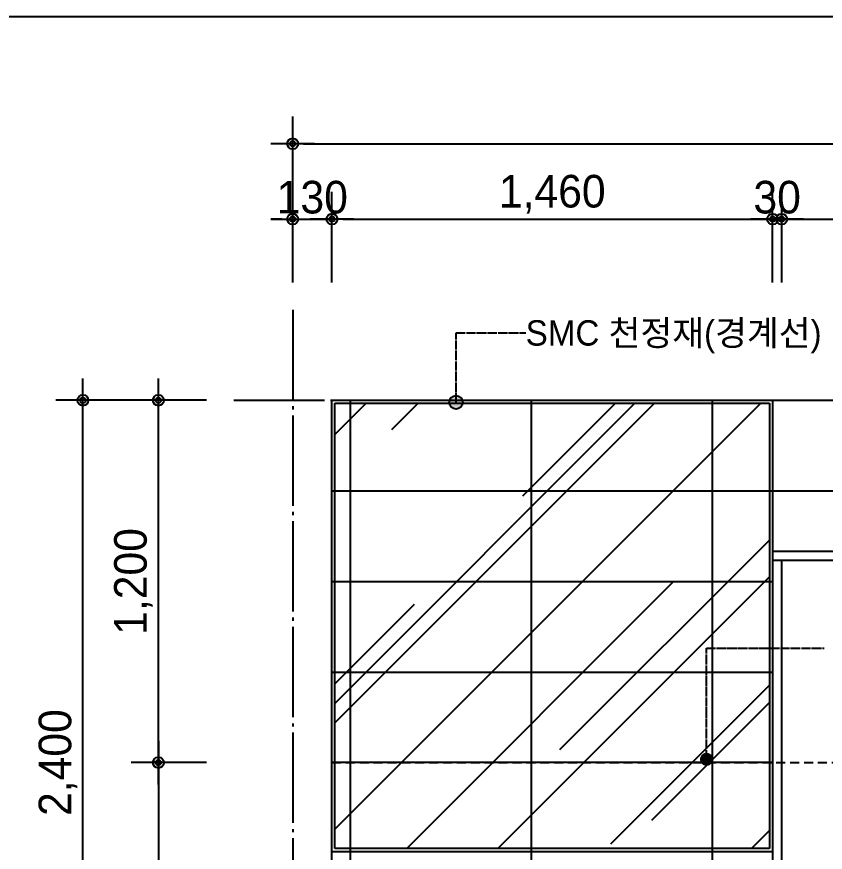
# Model space of a CAD drawing. Header units: millimetres. Extents: x 555 to 100215, y 750 to 17024.
# Drawn here: x 81651 to 84330, y 2581 to 5348 of the extents above; entities that cross this region are included whole.
import ezdxf
from ezdxf.enums import TextEntityAlignment as Align

# ---------------------------------------------------------------- set-up
doc = ezdxf.new("R2010")
doc.units = ezdxf.units.MM
doc.set_wipeout_variables(frame=1)
for name, pattern in [('CEN', [35, 30, -2, 1, -2]), ('CENTER', [2, 1.25, -0.25, 0.25, -0.25]), ('DASHDOT', [1, 0.5, -0.25, 0, -0.25]), ('HID', [2.3, 1.5, -0.8]), ('HIDDEN', [9.525, 6.35, -3.175])]:
    doc.linetypes.add(name, pattern=pattern)
for name, color, linetype in [('$ZCDB_AUDIT_GENERATED_600D18', 7, 'Continuous'), ('4A.TEC TEXT', 7, 'Continuous'), ('4A.TEC 해치 1', 9, 'Continuous'), ('9', 9, 'Continuous'), ('CEN', 1, 'CEN'), ('CENTER', 1, 'CENTER'), ('DIM', 7, 'Continuous'), ('ELE', 7, 'Continuous'), ('ETC', 8, 'Continuous'), ('SY', 1, 'Continuous'), ('WAL', 3, 'Continuous'), ('WID', 4, 'Continuous')]:
    doc.layers.add(name, color=color, linetype=linetype)
doc.styles.add('나눔고딕', font='')
doc.styles.add('돋움', font='')
doc.styles.get('나눔고딕').set_extended_font_data('Dotum')
doc.styles.get('돋움').set_extended_font_data('Dotum')
doc.dimstyles.new('DIM_600(외부치수)', dxfattribs={"dimscale": 400, "dimtxt": 3.3, "dimasz": 1, "dimexe": 2, "dimexo": 2, "dimgap": 1, "dimtad": 1, "dimdec": 0, "dimdsep": 46, "dimlunit": 6, "dimtxsty": '나눔고딕', "dimblk1": 'DIMDOT', "dimblk2": 'DIMDOT', "dimsah": 1, "dimcen": 2.5, "dimdle": 1.5, "dimclrd": 8, "dimclre": 8, "dimclrt": 3, "dimadec": 0, "dimazin": 0, "dimtfac": 1, "dimtdec": 0, "dimtix": 1, "dimtmove": 2, "dimatfit": 3, "dimldrblk": 'DIMDOT', "dimfxl": 1, "dimtvp": 1, "dimtolj": 1, "dimtzin": 0, "dimarcsym": 0})

# ---------------------------------------------------------------- blocks, each defined once
blk = doc.blocks.new('DIMDOT')
at = {"color": 0}
blk.add_line((-2, 0), (2, 0), dxfattribs=at)
for radius in [0.5, 0.25]:
    blk.add_circle((0, 0), radius, dxfattribs=at)
blk = doc.blocks.new('*D519')
at = {"layer": '$ZCDB_AUDIT_GENERATED_600D18', "color": 8, "lineweight": -2, "transparency": 16777216}
for p, q in [((82565.2, 4467.9, 0), (82565.2, 4767.9, 0)), ((82695.2, 4467.9, 0), (82695.2, 4767.9, 0)), ((82529.2, 4677.9, 0), (82493.2, 4677.9, 0)), ((82565.2, 4677.9, 0), (82695.2, 4677.9, 0)), ((82731.2, 4677.9, 0), (82767.2, 4677.9, 0))]:
    blk.add_line(p, q, dxfattribs=at)
at = {"layer": 'Defpoints', "color": 0, "transparency": 16777216}
for p in [(82695.2, 4677.9, 0), (82565.2, 4377.9, 0), (82695.2, 4377.9, 0)]:
    blk.add_point(p, dxfattribs=at)
at = {"layer": '$ZCDB_AUDIT_GENERATED_600D18', "color": 8, "lineweight": -2, "transparency": 16777216, "xscale": 36, "yscale": 36, "zscale": 36}
blk.add_blockref('DIMDOT', (82565.2, 4677.9, 0), dxfattribs=at)
at = {"layer": '$ZCDB_AUDIT_GENERATED_600D18', "color": 8, "lineweight": -2, "transparency": 16777216, "xscale": 36, "yscale": 36, "zscale": 36, "rotation": 180}
blk.add_blockref('DIMDOT', (82695.2, 4677.9, 0), dxfattribs=at)
at = {"layer": '$ZCDB_AUDIT_GENERATED_600D18', "color": 3, "transparency": 16777216, "insert": (82630.2, 4750, 0), "char_height": 108, "attachment_point": 5, "style": '나눔고딕'}
blk.add_mtext('\\A1;130', dxfattribs=at)
blk = doc.blocks.new('*D520')
at = {"layer": '$ZCDB_AUDIT_GENERATED_600D18', "color": 8, "lineweight": -2, "transparency": 16777216}
for p, q in [((82565.2, 4467.9), (82565.2, 5017.9)), ((86745.2, 4467.9), (86745.2, 5017.9)), ((82601.2, 4927.9), (86709.2, 4927.9))]:
    blk.add_line(p, q, dxfattribs=at)
at = {"layer": 'Defpoints', "color": 0, "transparency": 16777216}
for p in [(86745.2, 4927.9), (82565.2, 4377.9, 0), (86745.2, 4377.9, 0)]:
    blk.add_point(p, dxfattribs=at)
at = {"layer": '$ZCDB_AUDIT_GENERATED_600D18', "color": 8, "lineweight": -2, "transparency": 16777216, "xscale": 36, "yscale": 36, "zscale": 36, "rotation": 180}
blk.add_blockref('DIMDOT', (82565.2, 4927.9), dxfattribs=at)
at = {"layer": '$ZCDB_AUDIT_GENERATED_600D18', "color": 8, "lineweight": -2, "transparency": 16777216, "xscale": 36, "yscale": 36, "zscale": 36}
blk.add_blockref('DIMDOT', (86745.2, 4927.9), dxfattribs=at)
at = {"layer": '$ZCDB_AUDIT_GENERATED_600D18', "color": 3, "transparency": 16777216, "insert": (84655.2, 5010.4), "char_height": 108, "attachment_point": 5, "style": '나눔고딕'}
blk.add_mtext('\\A1;4,180', dxfattribs=at)
blk = doc.blocks.new('*D521')
at = {"layer": '$ZCDB_AUDIT_GENERATED_600D18', "color": 8, "lineweight": -2, "transparency": 16777216}
for p, q in [((82280.2, 4077.9, 0), (81780.2, 4077.9, 0)), ((81870.2, 1713.9, 0), (81870.2, 4041.9, 0)), ((82280.2, 1677.9, 0), (81780.2, 1677.9, 0))]:
    blk.add_line(p, q, dxfattribs=at)
at = {"layer": 'Defpoints', "color": 0, "transparency": 16777216}
for p in [(81870.2, 4077.9, 0), (82370.2, 4077.9, 0), (82370.2, 1677.9, 0)]:
    blk.add_point(p, dxfattribs=at)
at = {"layer": '$ZCDB_AUDIT_GENERATED_600D18', "color": 8, "lineweight": -2, "transparency": 16777216, "xscale": 36, "yscale": 36, "zscale": 36}
for p, rotation in [((81870.2, 4077.9, 0), 90), ((81870.2, 1677.9, 0), 270)]:
    blk.add_blockref('DIMDOT', p, dxfattribs=dict(at, rotation=rotation))
at = {"layer": '$ZCDB_AUDIT_GENERATED_600D18', "color": 3, "transparency": 16777216, "insert": (81787.7, 2877.9, 0), "char_height": 108, "attachment_point": 5, "rotation": 90, "style": '나눔고딕'}
blk.add_mtext('\\A1;2,400', dxfattribs=at)
blk = doc.blocks.new('*D522')
at = {"layer": '$ZCDB_AUDIT_GENERATED_600D18', "color": 8, "lineweight": -2, "transparency": 16777216}
for p, q in [((82280.2, 2877.9), (82030.2, 2877.9)), ((82120.2, 2841.9), (82120.2, 1713.9)), ((82280.2, 1677.9), (82030.2, 1677.9))]:
    blk.add_line(p, q, dxfattribs=at)
at = {"layer": 'Defpoints', "color": 0, "transparency": 16777216}
for p in [(82370.2, 2877.9, 0), (82120.2, 1677.9), (82370.2, 1677.9, 0)]:
    blk.add_point(p, dxfattribs=at)
at = {"layer": '$ZCDB_AUDIT_GENERATED_600D18', "color": 8, "lineweight": -2, "transparency": 16777216, "xscale": 36, "yscale": 36, "zscale": 36}
for p, rotation in [((82120.2, 2877.9), 90), ((82120.2, 1677.9), 270)]:
    blk.add_blockref('DIMDOT', p, dxfattribs=dict(at, rotation=rotation))
at = {"layer": '$ZCDB_AUDIT_GENERATED_600D18', "color": 3, "transparency": 16777216, "insert": (82037.7, 2277.9), "char_height": 108, "attachment_point": 5, "rotation": 90, "style": '나눔고딕'}
blk.add_mtext('\\A1;1,200', dxfattribs=at)
blk = doc.blocks.new('*D523')
at = {"layer": '$ZCDB_AUDIT_GENERATED_600D18', "color": 8, "lineweight": -2, "transparency": 16777216}
for p, q in [((82280.2, 4077.9), (82030.2, 4077.9)), ((82120.2, 2913.9), (82120.2, 4041.9)), ((82280.2, 2877.9), (82030.2, 2877.9))]:
    blk.add_line(p, q, dxfattribs=at)
at = {"layer": 'Defpoints', "color": 0, "transparency": 16777216}
for p in [(82120.2, 4077.9), (82370.2, 4077.9, 0), (82370.2, 2877.9, 0)]:
    blk.add_point(p, dxfattribs=at)
at = {"layer": '$ZCDB_AUDIT_GENERATED_600D18', "color": 8, "lineweight": -2, "transparency": 16777216, "xscale": 36, "yscale": 36, "zscale": 36}
for p, rotation in [((82120.2, 4077.9), 90), ((82120.2, 2877.9), 270)]:
    blk.add_blockref('DIMDOT', p, dxfattribs=dict(at, rotation=rotation))
at = {"layer": '$ZCDB_AUDIT_GENERATED_600D18', "color": 3, "transparency": 16777216, "insert": (82037.7, 3477.9), "char_height": 108, "attachment_point": 5, "rotation": 90, "style": '나눔고딕'}
blk.add_mtext('\\A1;1,200', dxfattribs=at)
blk = doc.blocks.new('A$C02A307A1')
at = {"layer": '9', "color": 8, "linetype": 'HIDDEN', "ltscale": 2}
for p, q in [((5, 673, 0), (6.9, 697.4, 0)), ((14.9, 704.8, 0), (53.8, 704.8, 0)), ((55, 672.8, 0), (55, 702.8, 0)), ((365, 702.8, 0), (365, 672.8, 0)), ((366.2, 704.8, 0), (405.1, 704.8, 0)), ((413.1, 697.4, 0), (415, 673, 0)), ((5, 664.9, 0), (0, 434.8, 0)), ((6.3, 667.3, 0), (8.7, 668.9, 0)), ((11.5, 669.8, 0), (8, 669.8, 0)), ((412, 667.8, 0), (8, 667.8, 0)), ((408.5, 669.8, 0), (11.5, 669.8, 0)), ((55, 664.8, 0), (51, 465.5, 0)), ((365, 664.8, 0), (369, 465.5, 0)), ((412, 669.8, 0), (408.5, 669.8, 0)), ((413.7, 667.3, 0), (411.3, 668.9, 0)), ((415, 664.9, 0), (420, 434.8, 0)), ((415.3, 649.8, 0), (451.3, 650.6, 0)), ((454.2, 633, 0), (451.3, 650.6, 0)), ((425.9, 624, 0), (415.7, 634.8, 0)), ((417.6, 614.8, 0), (416.1, 614.8, 0)), ((454.2, 633, 0), (425.9, 624, 0)), ((17.5, 444.8, 0), (22.5, 459.8, 0)), ((402.5, 444.8, 0), (17.5, 444.8, 0)), ((50.6, 444.8, 0), (50.5, 439.8, 0)), ((110, 444.8, 0), (110, 439.8, 0)), ((125, 444.8, 0), (125, 439.8, 0)), ((295, 444.8, 0), (295, 439.8, 0)), ((310, 444.8, 0), (310, 439.8, 0)), ((369.4, 444.8, 0), (369.5, 439.8, 0)), ((397.5, 459.8, 0), (402.5, 444.8, 0)), ((0, 434.8, 0), (0, 357.8, 0)), ((17.5, 439.8, 0), (12.5, 422.8, 0)), ((12.5, 422.8, 0), (407.5, 422.8, 0)), ((402.5, 439.8, 0), (17.5, 439.8, 0)), ((50.2, 422.8, 0), (50, 414.8, 0)), ((60, 414.8, 0), (60, 422.8, 0)), ((80, 422.8, 0), (80, 414.8, 0)), ((340, 414.8, 0), (340, 422.8, 0)), ((360, 422.8, 0), (360, 414.8, 0)), ((369.8, 422.8, 0), (370, 414.8, 0)), ((407.5, 422.8, 0), (402.5, 439.8, 0)), ((420, 434.8, 0), (420, 357.8, 0)), ((20, 409.5, 0), (22.4, 362.6, 0)), ((25, 414.8, 0), (395, 414.8, 0)), ((80, 414.8, 0), (60, 414.8, 0)), ((360, 414.8, 0), (340, 414.8, 0)), ((400, 409.5, 0), (397.6, 362.6, 0)), ((8, 349.8, 0), (25.1, 349.8, 0)), ((412, 349.8, 0), (394.9, 349.8, 0)), ((387.5, 313.6, 0), (387.5, 237.5, 0)), ((372.5, 287.8, 0), (372.5, 237.5, 0)), ((107.4, 240.2, 0), (90, 96.7, 0)), ((312.6, 240.2, 0), (330, 96.7, 0)), ((368, 237.5, 0), (392, 237.5, 0)), ((368, 224.5, 0), (368, 237.5, 0)), ((392, 224.5, 0), (368, 224.5, 0)), ((369.5, 224.5, 0), (369.5, 217.1, 0)), ((390.5, 224.5, 0), (390.5, 217.1, 0)), ((392, 237.5, 0), (392, 224.5, 0)), ((90, 96.7, 0), (82.5, 34.8, 0)), ((330, 96.7, 0), (337.5, 34.8, 0))]:
    blk.add_line(p, q, dxfattribs=at)
for centre, radius in [((373, 231.2, 0), 5), ((386.9, 230.9, 0), 5), ((380, 204.8, 0), 4.5)]:
    blk.add_circle(centre, radius, dxfattribs=at)
for centre, radius, start, end in [((14.9, 696.8, 0), 8, 90, 175.5165), ((53.8, 707.8, 0), 3, 270, 321.316), ((60, 702.8, 0), 5, 141.316, 180), ((60, 702.8, 0), 5, 91.5278, 141.316), ((210, -4921.2, 0), 5631, 88.4722, 91.5278), ((360, 702.8, 0), 5, 38.684, 88.4722), ((366.2, 707.8, 0), 3, 218.684, 270), ((360, 702.8, 0), 5, 0, 38.684), ((405.1, 696.8, 0), 8, 4.4835, 90), ((8, 672.8, 0), 3, 175.5165, 270), ((8, 664.8, 0), 3, 124.3441, 178.7548), ((8, 664.8, 0), 3, 90, 124.3441), ((11.5, 664.8, 0), 5, 90, 124.3441), ((58, 672.8, 0), 3, 180, 270), ((58, 664.8, 0), 3, 90, 178.8561), ((362, 672.8, 0), 3, 270, 0), ((362, 664.8, 0), 3, 1.1439, 90), ((408.5, 664.8, 0), 5, 55.6559, 90), ((412, 672.8, 0), 3, 270, 4.4835), ((412, 664.8, 0), 3, 55.6559, 90), ((412, 664.8, 0), 3, 0, 55.6559), ((397.3, 629.4, 0), 25, 324.3801, 356.5309), ((210, -409.1, 0), 888.9, 77.8229, 102.1771), ((25, 409.8, 0), 5, 90, 180), ((395, 409.8, 0), 5, 0, 90), ((52.3, 364.1, 0), 30, 182.8696, 197.1667), ((367.7, 364.1, 0), 30, 342.8333, 357.1304), ((8, 357.8, 0), 8, 180, 197.5009), ((29, 364.4, 0), 30, 197.5009, 225.3669), ((8, 357.8, 0), 8, 197.5009, 270), ((-132.6, 200.7, 0), 200, 27.5064, 45.3669), ((214.7, 414.3, 0), 200, 197.1667, 236.3347), ((205.3, 414.3, 0), 200, 303.6653, 342.8333), ((552.6, 200.7, 0), 200, 134.6331, 152.4936), ((412, 357.8, 0), 8, 270, 342.499), ((391, 364.4, 0), 30, 314.6331, 342.4991), ((412, 357.8, 0), 8, 342.499, 0), ((-310, 108.4, 0), 400, 360, 27.5064), ((730, 108.4, 0), 400, 152.4936, 180), ((157.6, 211.4, 0), 60, 86.869, 147.3829), ((210, 1170, 0), 900, 266.869, 273.131), ((262.4, 211.4, 0), 60, 32.6171, 93.131), ((99.4, 241.2, 0), 8, 353.0931, 56.3347), ((320.6, 241.2, 0), 8, 123.6653, 186.907), ((380, 204.8, 0), 30, 113.5783, 66.4219), ((362, 204.8, 0), 7, 132.501, 227.499), ((380, 185.1, 0), 33.6, 47.499, 132.501), ((380, 224.4, 0), 33.6, 227.499, 312.501), ((398, 204.8, 0), 7, 312.501, 47.499)]:
    blk.add_arc(centre, radius, start, end, dxfattribs=at)
at = {"layer": 'CENTER', "color": 1, "linetype": 'DASHDOT'}
for p, q in [((210, 729.6, 0), (210, 0, 0)), ((380, 258.2, 0), (380, 155.2, 0)), ((430.8, 204.8, 0), (327.2, 204.8, 0))]:
    blk.add_line(p, q, dxfattribs=at)
blk = doc.blocks.new('zw$D37')
at = {"layer": 'ELE', "color": 6}
for p, q in [((0, 1934.8, 0), (2460, 1934.8, 0)), ((0, 1930.5, 0), (0, 30.5, 0)), ((0, 1904.8, 0), (2460, 1904.8, 0)), ((290, 1904.8, 0), (290, 34.8, 0)), ((890, 1904.8, 0), (890, 34.8, 0)), ((1520, 1904.8, 0), (1520, 34.8, 0)), ((2120, 1904.8, 0), (2120, 34.8, 0)), ((890, 1869.8, 0), (290, 1869.8, 0)), ((2120, 1869.8, 0), (1520, 1869.8, 0)), ((890, 154.8, 0), (290, 154.8, 0)), ((890, 154.8, 0), (290, 154.8, 0)), ((290, 154.8), (890, 154.8, 0)), ((2120, 154.8, 0), (1520, 154.8, 0)), ((2120, 154.8, 0), (1520, 154.8, 0)), ((1520, 154.8, 0), (2120, 154.8, 0)), ((290, 134.8, 0), (0, 134.8, 0)), ((1230, 134.8, 0), (890, 134.8, 0)), ((1520, 134.8, 0), (1230, 134.8, 0)), ((2460, 134.8, 0), (2120, 134.8, 0))]:
    blk.add_line(p, q, dxfattribs=at)
at = {"layer": 'ELE', "color": 8}
for p, q in [((890, 1472.3, 0), (290, 1472.3, 0)), ((2120, 1472.3, 0), (1520, 1472.3, 0)), ((890, 1462.3, 0), (290, 1462.3, 0)), ((2120, 1462.3, 0), (1520, 1462.3, 0)), ((290, 1052.3, 0), (890, 1052.3, 0)), ((890, 1052.3, 0), (290, 1052.3, 0)), ((767.5, 1052.3, 0), (767.5, 154.8, 0)), ((1520, 1052.3, 0), (2120, 1052.3, 0)), ((2120, 1052.3, 0), (1520, 1052.3, 0)), ((1997.5, 1052.3, 0), (1997.5, 154.8, 0)), ((767.5, 1042.3, 0), (290, 1042.3, 0)), ((407.5, 1042.3, 0), (890, 1042.3, 0)), ((1997.5, 1042.3, 0), (1520, 1042.3, 0)), ((1637.5, 1042.3, 0), (2120, 1042.3, 0)), ((767.5, 589.8, 0), (290, 589.8, 0)), ((1997.5, 589.8, 0), (1520, 589.8, 0)), ((767.5, 579.8, 0), (290, 579.8, 0)), ((1997.5, 579.8, 0), (1520, 579.8, 0))]:
    blk.add_line(p, q, dxfattribs=at)
at = {"layer": 'ELE', "color": 5, "linetype": 'HIDDEN', "ltscale": 0.2, "elevation": 0}
for points in [[(30, 34.8), (30, 1904.8)], [(1230, 34.8), (1230, 1904.8)], [(1260, 34.8), (1260, 1904.8)]]:
    blk.add_lwpolyline(points, dxfattribs=at)
at = {"layer": 'ETC', "color": 1}
for p, q in [((890, 1869.8, 0), (290, 984.8, 0)), ((2120, 1869.8, 0), (1520, 984.8, 0)), ((290, 984.8, 0), (890, 154.8, 0)), ((1520, 984.8, 0), (2120, 154.8, 0))]:
    blk.add_line(p, q, dxfattribs=at)
at = {"layer": 'DIM', "color": 8}
for p in [(365, 0, 0), (1595, 0, 0)]:
    blk.add_blockref('A$C02A307A1', p, dxfattribs=at)
blk = doc.blocks.new('zw$606B')
h = blk.add_hatch()
h.set_pattern_fill('AR-RROOF', color=252, scale=20, angle=45, style=0)
h.set_pattern_definition([(45, (-1246904, -158383.4), (431.0523, 1149.47278), [7620, -1016, 2540, -508]), (45, (-1246605.9, -157726.1), (-836.95987, 118.53938), [1524, -167.64, 3048, -381]), (45, (-1247029.74, -157898.5), (1627.22241, 2108.56414), [4064, -711.2, 2032, -508])])
h.paths.add_polyline_path([(10, 2416.1), (1449, 2416.1), (1449.3, 941.8), (10, 941.8)])
at = {"color": 8}
blk.add_line((0, 931.8, 0), (1460, 931.8, 0), dxfattribs=at)
blk.add_line((0, 931.8, 0), (1460, 931.8, 0), dxfattribs=at)
at = {"layer": 'ETC'}
for p, q in [((0, 931.8, 0), (0, 2426.1, 0)), ((0, 2426.1, 0), (1460, 2426.1, 0)), ((10, 941.8, 0), (10, 2416.1, 0)), ((10, 2416.1, 0), (1449.3, 2416.1, 0)), ((1449.3, 2416.1, 0), (1449.3, 941.8, 0)), ((1460, 2426.1, 0), (1460, 931.8, 0)), ((1449.3, 941.8, 0), (10, 941.8, 0))]:
    blk.add_line(p, q, dxfattribs=at)
blk = doc.blocks.new('*D527')
at = {"layer": '$ZCDB_AUDIT_GENERATED_600D18', "color": 8, "lineweight": -2, "transparency": 16777216}
for p, q in [((84185.2, 4467.9, 0), (84185.2, 4767.9, 0)), ((85385.2, 4467.9, 0), (85385.2, 4767.9, 0)), ((84221.2, 4677.9, 0), (85349.2, 4677.9, 0))]:
    blk.add_line(p, q, dxfattribs=at)
at = {"layer": 'Defpoints', "color": 0, "transparency": 16777216}
for p in [(85385.2, 4677.9, 0), (84185.2, 4377.9, 0), (85385.2, 4377.9, 0)]:
    blk.add_point(p, dxfattribs=at)
at = {"layer": '$ZCDB_AUDIT_GENERATED_600D18', "color": 8, "lineweight": -2, "transparency": 16777216, "xscale": 36, "yscale": 36, "zscale": 36, "rotation": 180}
blk.add_blockref('DIMDOT', (84185.2, 4677.9, 0), dxfattribs=at)
at = {"layer": '$ZCDB_AUDIT_GENERATED_600D18', "color": 8, "lineweight": -2, "transparency": 16777216, "xscale": 36, "yscale": 36, "zscale": 36}
blk.add_blockref('DIMDOT', (85385.2, 4677.9, 0), dxfattribs=at)
at = {"layer": '$ZCDB_AUDIT_GENERATED_600D18', "color": 3, "transparency": 16777216, "insert": (84785.2, 4760.4, 0), "char_height": 108, "attachment_point": 5, "style": '나눔고딕'}
blk.add_mtext('\\A1;1,200', dxfattribs=at)
blk = doc.blocks.new('*D528')
at = {"layer": '$ZCDB_AUDIT_GENERATED_600D18', "color": 8, "lineweight": -2, "transparency": 16777216}
for p, q in [((84155.2, 4467.9, 0), (84155.2, 4767.9, 0)), ((84185.2, 4467.9, 0), (84185.2, 4767.9, 0)), ((84119.2, 4677.9, 0), (84083.2, 4677.9, 0)), ((84185.2, 4677.9, 0), (84155.2, 4677.9, 0)), ((84221.2, 4677.9, 0), (84257.2, 4677.9, 0))]:
    blk.add_line(p, q, dxfattribs=at)
at = {"layer": 'Defpoints', "color": 0, "transparency": 16777216}
for p in [(84155.2, 4677.9, 0), (84155.2, 4377.9, 0), (84185.2, 4377.9, 0)]:
    blk.add_point(p, dxfattribs=at)
at = {"layer": '$ZCDB_AUDIT_GENERATED_600D18', "color": 8, "lineweight": -2, "transparency": 16777216, "xscale": 36, "yscale": 36, "zscale": 36}
blk.add_blockref('DIMDOT', (84155.2, 4677.9, 0), dxfattribs=at)
at = {"layer": '$ZCDB_AUDIT_GENERATED_600D18', "color": 8, "lineweight": -2, "transparency": 16777216, "xscale": 36, "yscale": 36, "zscale": 36, "rotation": 180}
blk.add_blockref('DIMDOT', (84185.2, 4677.9, 0), dxfattribs=at)
at = {"layer": '$ZCDB_AUDIT_GENERATED_600D18', "color": 3, "transparency": 16777216, "insert": (84170.2, 4750, 0), "char_height": 108, "attachment_point": 5, "style": '나눔고딕'}
blk.add_mtext('\\A1;30', dxfattribs=at)
blk = doc.blocks.new('*D529')
at = {"layer": '$ZCDB_AUDIT_GENERATED_600D18', "color": 8, "lineweight": -2, "transparency": 16777216}
for p, q in [((82695.2, 4467.9, 0), (82695.2, 4767.9, 0)), ((84155.2, 4467.9, 0), (84155.2, 4767.9, 0)), ((82731.2, 4677.9, 0), (84119.2, 4677.9, 0))]:
    blk.add_line(p, q, dxfattribs=at)
at = {"layer": 'Defpoints', "color": 0, "transparency": 16777216}
for p in [(84155.2, 4677.9, 0), (82695.2, 4377.9, 0), (84155.2, 4377.9, 0)]:
    blk.add_point(p, dxfattribs=at)
at = {"layer": '$ZCDB_AUDIT_GENERATED_600D18', "color": 8, "lineweight": -2, "transparency": 16777216, "xscale": 36, "yscale": 36, "zscale": 36, "rotation": 180}
blk.add_blockref('DIMDOT', (82695.2, 4677.9, 0), dxfattribs=at)
at = {"layer": '$ZCDB_AUDIT_GENERATED_600D18', "color": 8, "lineweight": -2, "transparency": 16777216, "xscale": 36, "yscale": 36, "zscale": 36}
blk.add_blockref('DIMDOT', (84155.2, 4677.9, 0), dxfattribs=at)
at = {"layer": '$ZCDB_AUDIT_GENERATED_600D18', "color": 3, "transparency": 16777216, "insert": (83425.2, 4760.4, 0), "char_height": 108, "attachment_point": 5, "style": '나눔고딕'}
blk.add_mtext('\\A1;1,460', dxfattribs=at)

msp = doc.modelspace()

# ---------------------------------------------------------------- linework, layer by layer
at = {"color": 3}
msp.add_line((97875, 5348.44), (76155, 5348.44), dxfattribs=at)
at = {"color": 8}
for p, q in [((82755.2, 4077.95, 0), (82755.2, 1677.95, 0)), ((83355.2, 4077.95, 0), (83355.2, 1677.95, 0)), ((83955.2, 4077.95, 0), (83955.2, 1677.95, 0)), ((82695.2, 3777.95, 0), (86615.2, 3777.95, 0)), ((82695.2, 3477.95, 0), (86615.2, 3477.95, 0)), ((82695.2, 3177.95, 0), (86615.2, 3177.95, 0)), ((86615.2, 2877.95, 0), (82695.2, 2877.95, 0))]:
    msp.add_line(p, q, dxfattribs=at)
at = {"layer": 'CEN', "ltscale": 10}
for p, q in [((82565.2, 4377.95, 0), (82565.2, 1479.95, 0)), ((82370.2, 4077.95, 0), (86915.2, 4077.95, 0))]:
    msp.add_line(p, q, dxfattribs=at)

# ---------------------------------------------------------------- texts
at = {"layer": '4A.TEC TEXT', "style": '돋움'}
msp.add_text('SMC 천정재(경계선)', height=84, dxfattribs=at).set_placement((83337.05, 4301.12, 0), align=Align.MIDDLE_LEFT)

# ---------------------------------------------------------------- dimensions: what is measured, and where the dimension line sits
at = {"layer": '$ZCDB_AUDIT_GENERATED_600D18'}
for base, p2, picture, middle in [((86745.2, 4927.95, 0), (86745.2, 4377.95, 0), '*D520', (84655.2, 5010.43, 0)), ((82695.2, 4677.95, 0), (82695.2, 4377.95, 0), '*D519', (82630.2, 4750.02, 0))]:
    dim = msp.add_linear_dim(base=base, p1=(82565.2, 4377.95, 0), p2=p2, dimstyle='DIM_600(외부치수)', override={"dimscale": 300, "dimtxt": 0.36, "dimasz": 0.12, "dimexe": 0.3, "dimexo": 0.3, "dimgap": 0.06, "dimdec": 1, "dimblk1": 'DIMDOT', "dimblk2": 'DIMDOT', "dimdle": 0.06}, dxfattribs=at)
    dim.commit()
    dim.dimension.update_dxf_attribs({"geometry": picture, "text_midpoint": middle})
for base, p1, p2, angle, picture, middle in [((84155.2, 4677.95, 0), (82695.2, 4377.95, 0), (84155.2, 4377.95, 0), 0, '*D529', (83425.2, 4760.43, 0)), ((84155.2, 4677.95, 0), (84185.2, 4377.95, 0), (84155.2, 4377.95, 0), 180, '*D528', (84170.2, 4750.02, 0)), ((85385.2, 4677.95, 0), (84185.2, 4377.95, 0), (85385.2, 4377.95, 0), 0, '*D527', (84785.2, 4760.43, 0))]:
    dim = msp.add_linear_dim(base=base, p1=p1, p2=p2, angle=angle, dimstyle='DIM_600(외부치수)', override={"dimscale": 300, "dimtxt": 0.36, "dimasz": 0.12, "dimexe": 0.3, "dimexo": 0.3, "dimgap": 0.06, "dimdec": 1, "dimblk1": 'DIMDOT', "dimblk2": 'DIMDOT', "dimdle": 0.06}, dxfattribs=at)
    dim.commit()
    dim.dimension.update_dxf_attribs({"geometry": picture, "text_midpoint": middle})
for p1, p2, distance, picture, middle in [((82370.2, 1677.95, 0), (82370.2, 4077.95, 0), 500, '*D521', (81787.72, 2877.95, 0)), ((82370.2, 2877.95, 0), (82370.2, 4077.95, 0), 250, '*D523', (82037.72, 3477.95, 0)), ((82370.2, 2877.95, 0), (82370.2, 1677.95, 0), -250, '*D522', (82037.72, 2277.95, 0))]:
    dim = msp.add_aligned_dim(p1=p1, p2=p2, distance=distance, dimstyle='DIM_600(외부치수)', override={"dimscale": 300, "dimtxt": 0.36, "dimasz": 0.12, "dimexe": 0.3, "dimexo": 0.3, "dimgap": 0.06, "dimdec": 1, "dimblk1": 'DIMDOT', "dimblk2": 'DIMDOT', "dimdle": 0.06}, dxfattribs=at)
    dim.commit()
    dim.dimension.update_dxf_attribs({"geometry": picture, "text_midpoint": middle})

# ---------------------------------------------------------------- next in the draw order: wipeouts: each hides what was drawn before it
msp.add_wipeout([(84155.2, 1677.95), (84155.2, 3577.95), (86615.2, 3577.95), (86615.2, 1677.95)]).translate(0, 0, 0).dxf.layer = '4A.TEC 해치 1'

# ---------------------------------------------------------------- next in the draw order: block references
msp.add_blockref('zw$D37', (84155.2, 1643.16, 0))

# ---------------------------------------------------------------- next in the draw order: block references
msp.add_blockref('zw$606B', (82695.2, 1651.86, 0))

# ---------------------------------------------------------------- next in the draw order: hatches: boundary and pattern name
at = {"layer": 'SY', "ltscale": 0.05}
h = msp.add_hatch(color=256, dxfattribs=at)
edge = h.paths.add_edge_path()
edge.add_arc((83106.28, 4071.09), 22.53, -630, -270, ccw=False)

# ---------------------------------------------------------------- next in the draw order: linework, layer by layer
at = {"layer": 'CEN', "elevation": 0}
for points in [[(83106.28, 4071.09), (83106.28, 4301.12), (83337.05, 4301.12)], [(83936.15, 2888.74), (83936.15, 3256.62), (84326.21, 3256.62)]]:
    msp.add_lwpolyline(points, dxfattribs=at)
at = {"layer": 'SY', "ltscale": 0.05, "const_width": 21.52, "elevation": 0}
msp.add_lwpolyline([(83946.91, 2888.74, 1), (83925.39, 2888.74, 1)], format="xyb", close=True, dxfattribs=at)
at = {"layer": 'SY', "ltscale": 0.05}
msp.add_circle((83106.28, 4071.09, 0), 22.53, dxfattribs=at)
at = {"layer": 'WAL', "elevation": 0}
for points in [[(82695.2, 4077.95), (86615.2, 4077.95), (86615.2, 1677.95), (82695.2, 1677.95)], [(82695.2, 1677.95), (82695.2, 4077.95)]]:
    msp.add_lwpolyline(points, dxfattribs=at)
at = {"layer": 'WID', "linetype": 'HID', "ltscale": 20}
msp.add_line((82695.2, 2877.95, 0), (86615.2, 2877.95, 0), dxfattribs=at)

doc.saveas('drawing.dxf')
